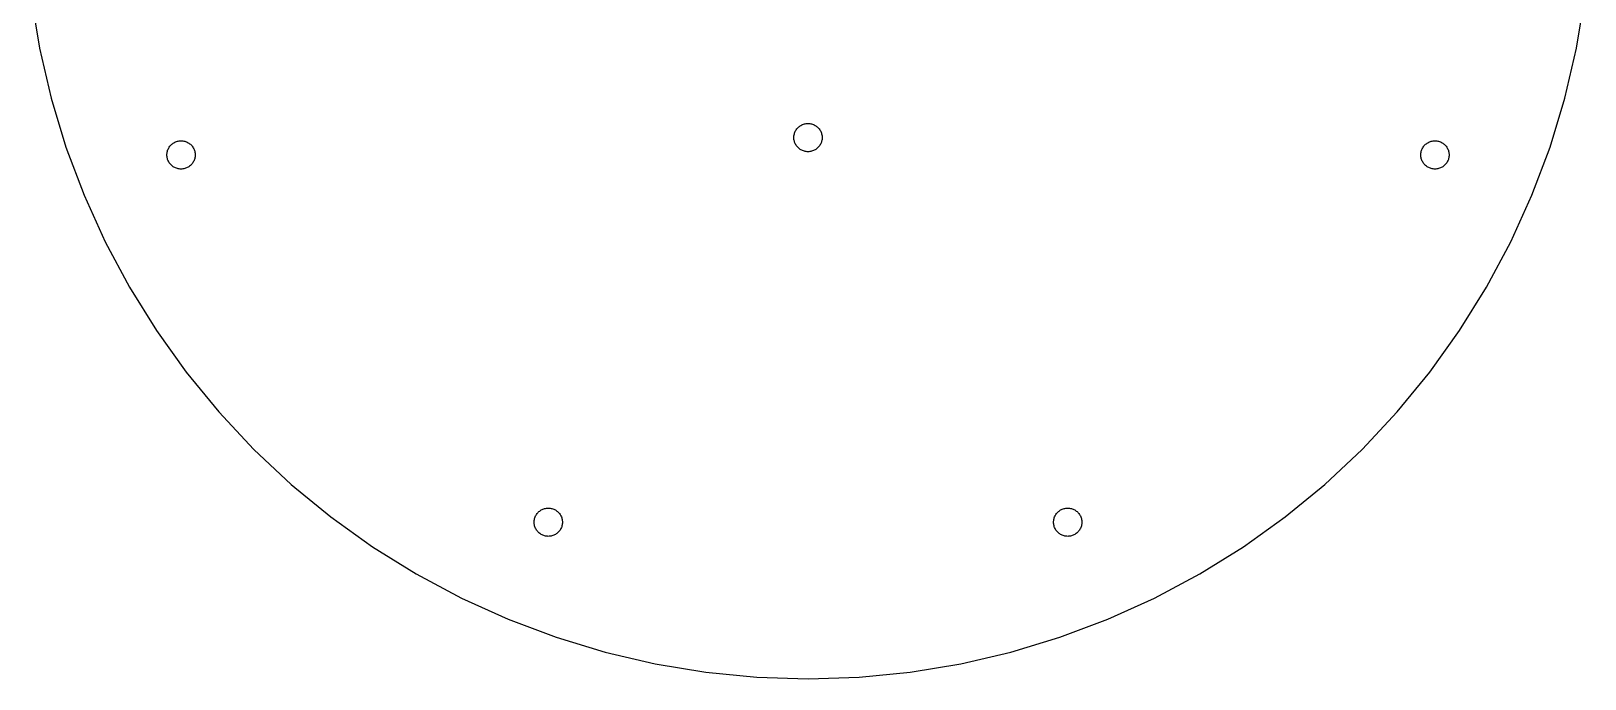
# Model space of a CAD drawing. Header units: metres. Extents: x -97 to 97, y -97 to 97.
# Drawn here: x -96.2 to 96.2, y -97 to -16.8 of the extents above; entities that cross this region are included whole.
import ezdxf

# ---------------------------------------------------------------- set-up
doc = ezdxf.new("R2010")
doc.units = ezdxf.units.M

msp = doc.modelspace()

# ---------------------------------------------------------------- linework, layer by layer
for p, q in [((-96.1702, -12.661), (-95.1362, -18.9238)), ((95.1362, -18.9238), (96.1702, -12.661)), ((-95.1362, -18.9238), (-93.6948, -25.1054)), ((93.6948, -25.1054), (95.1362, -18.9238)), ((-93.6948, -25.1054), (-91.8522, -31.1796)), ((91.8522, -31.1796), (93.6948, -25.1054)), ((-1.38837, -28.9347), (-1.31572, -28.8461)), ((-1.31572, -28.8461), (-1.23743, -28.7626)), ((-1.23743, -28.7626), (-1.15385, -28.6843)), ((-1.15385, -28.6843), (-1.06532, -28.6116)), ((-1.06532, -28.6116), (-0.972244, -28.5449)), ((-0.972244, -28.5449), (-0.875, -28.4845)), ((-0.875, -28.4845), (-0.774002, -28.4305)), ((-0.774002, -28.4305), (-0.669693, -28.3832)), ((-0.669693, -28.3832), (-0.562515, -28.3429)), ((-0.562515, -28.3429), (-0.452927, -28.3096)), ((-0.452927, -28.3096), (-0.3414, -28.2836)), ((-0.3414, -28.2836), (-0.228409, -28.265)), ((-0.228409, -28.265), (-0.114441, -28.2537)), ((-0.114441, -28.2537), (0, -28.25)), ((0, -28.25), (0.114441, -28.2537)), ((0.114441, -28.2537), (0.228409, -28.265)), ((0.228409, -28.265), (0.3414, -28.2836)), ((0.3414, -28.2836), (0.452927, -28.3096)), ((0.452927, -28.3096), (0.562515, -28.3429)), ((0.562515, -28.3429), (0.669693, -28.3832)), ((0.669693, -28.3832), (0.774002, -28.4305)), ((0.774002, -28.4305), (0.875, -28.4845)), ((0.875, -28.4845), (0.972244, -28.5449)), ((0.972244, -28.5449), (1.06532, -28.6116)), ((1.06532, -28.6116), (1.15385, -28.6843)), ((1.15385, -28.6843), (1.23743, -28.7626)), ((1.23743, -28.7626), (1.31572, -28.8461)), ((1.31572, -28.8461), (1.38837, -28.9347)), ((-78.7597, -30.8297), (-78.6712, -30.757)), ((-78.6712, -30.757), (-78.5781, -30.6903)), ((-78.5781, -30.6903), (-78.4809, -30.6299)), ((-78.4809, -30.6299), (-78.3799, -30.5759)), ((-78.3799, -30.5759), (-78.2756, -30.5286)), ((-78.2756, -30.5286), (-78.1684, -30.4883)), ((-78.1684, -30.4883), (-78.0588, -30.455)), ((-78.0588, -30.455), (-77.9473, -30.429)), ((-77.9473, -30.429), (-77.8343, -30.4104)), ((-77.8343, -30.4104), (-77.7203, -30.3992)), ((-77.7203, -30.3992), (-77.6059, -30.3954)), ((-77.6059, -30.3954), (-77.4914, -30.3992)), ((-77.4914, -30.3992), (-77.3775, -30.4104)), ((-77.3775, -30.4104), (-77.2645, -30.429)), ((-77.2645, -30.429), (-77.1529, -30.455)), ((-77.1529, -30.455), (-77.0434, -30.4883)), ((-77.0434, -30.4883), (-76.9362, -30.5286)), ((-76.9362, -30.5286), (-76.8319, -30.5759)), ((-76.8319, -30.5759), (-76.7309, -30.6299)), ((-76.7309, -30.6299), (-76.6336, -30.6903)), ((-76.6336, -30.6903), (-76.5405, -30.757)), ((-76.5405, -30.757), (-76.452, -30.8297)), ((-1.75, -30), (-1.74625, -29.8855)), ((-1.74625, -30.1144), (-1.75, -30)), ((-1.74625, -29.8855), (-1.73502, -29.7716)), ((-1.73502, -30.2284), (-1.74625, -30.1144)), ((-1.73502, -29.7716), (-1.71637, -29.6586)), ((-1.71637, -30.3414), (-1.73502, -30.2284)), ((-1.71637, -29.6586), (-1.69037, -29.5471)), ((-1.69037, -30.4529), (-1.71637, -30.3414)), ((-1.69037, -29.5471), (-1.65712, -29.4375)), ((-1.65712, -30.5625), (-1.69037, -30.4529)), ((-1.65712, -29.4375), (-1.61678, -29.3303)), ((-1.61678, -30.6697), (-1.65712, -30.5625)), ((-1.61678, -29.3303), (-1.56952, -29.226)), ((-1.56952, -30.774), (-1.61678, -30.6697)), ((-1.56952, -29.226), (-1.51553, -29.125)), ((-1.51553, -30.875), (-1.56952, -30.774)), ((-1.51553, -29.125), (-1.45506, -29.0277)), ((-1.45506, -29.0277), (-1.38837, -28.9347)), ((1.38837, -28.9347), (1.45506, -29.0277)), ((1.45506, -29.0277), (1.51553, -29.125)), ((1.51553, -29.125), (1.56952, -29.226)), ((1.56952, -30.774), (1.51553, -30.875)), ((1.56952, -29.226), (1.61678, -29.3303)), ((1.61678, -30.6697), (1.56952, -30.774)), ((1.61678, -29.3303), (1.65712, -29.4375)), ((1.65712, -30.5625), (1.61678, -30.6697)), ((1.65712, -29.4375), (1.69037, -29.5471)), ((1.69037, -30.4529), (1.65712, -30.5625)), ((1.69037, -29.5471), (1.71637, -29.6586)), ((1.71637, -30.3414), (1.69037, -30.4529)), ((1.71637, -29.6586), (1.73502, -29.7716)), ((1.73502, -30.2284), (1.71637, -30.3414)), ((1.73502, -29.7716), (1.74625, -29.8855)), ((1.74625, -30.1144), (1.73502, -30.2284)), ((1.74625, -29.8855), (1.75, -30)), ((1.75, -30), (1.74625, -30.1144)), ((76.452, -30.8297), (76.5405, -30.757)), ((76.5405, -30.757), (76.6336, -30.6903)), ((76.6336, -30.6903), (76.7309, -30.6299)), ((76.7309, -30.6299), (76.8319, -30.5759)), ((76.8319, -30.5759), (76.9362, -30.5286)), ((76.9362, -30.5286), (77.0434, -30.4883)), ((77.0434, -30.4883), (77.1529, -30.455)), ((77.1529, -30.455), (77.2645, -30.429)), ((77.2645, -30.429), (77.3775, -30.4104)), ((77.3775, -30.4104), (77.4914, -30.3992)), ((77.4914, -30.3992), (77.6059, -30.3954)), ((77.6059, -30.3954), (77.7203, -30.3992)), ((77.7203, -30.3992), (77.8343, -30.4104)), ((77.8343, -30.4104), (77.9473, -30.429)), ((77.9473, -30.429), (78.0588, -30.455)), ((78.0588, -30.455), (78.1684, -30.4883)), ((78.1684, -30.4883), (78.2756, -30.5286)), ((78.2756, -30.5286), (78.3799, -30.5759)), ((78.3799, -30.5759), (78.4809, -30.6299)), ((78.4809, -30.6299), (78.5781, -30.6903)), ((78.5781, -30.6903), (78.6712, -30.757)), ((78.6712, -30.757), (78.7597, -30.8297)), ((-91.8522, -31.1796), (-89.6163, -37.1203)), ((-79.3559, -32.1454), (-79.3521, -32.0309)), ((-79.3521, -32.2599), (-79.3559, -32.1454)), ((-79.3521, -32.0309), (-79.3409, -31.917)), ((-79.3409, -32.3738), (-79.3521, -32.2599)), ((-79.3409, -31.917), (-79.3223, -31.804)), ((-79.3223, -32.4868), (-79.3409, -32.3738)), ((-79.3223, -31.804), (-79.2962, -31.6925)), ((-79.2962, -32.5983), (-79.3223, -32.4868)), ((-79.2962, -31.6925), (-79.263, -31.5829)), ((-79.263, -32.7079), (-79.2962, -32.5983)), ((-79.263, -31.5829), (-79.2227, -31.4757)), ((-79.2227, -31.4757), (-79.1754, -31.3714)), ((-79.1754, -31.3714), (-79.1214, -31.2704)), ((-79.1214, -31.2704), (-79.0609, -31.1732)), ((-79.0609, -31.1732), (-78.9942, -31.0801)), ((-78.9942, -31.0801), (-78.9216, -30.9915)), ((-78.9216, -30.9915), (-78.8433, -30.908)), ((-78.8433, -30.908), (-78.7597, -30.8297)), ((-76.452, -30.8297), (-76.3684, -30.908)), ((-76.3684, -30.908), (-76.2901, -30.9915)), ((-76.2901, -30.9915), (-76.2175, -31.0801)), ((-76.2175, -31.0801), (-76.1508, -31.1732)), ((-76.1508, -31.1732), (-76.0903, -31.2704)), ((-76.0903, -31.2704), (-76.0363, -31.3714)), ((-76.0363, -31.3714), (-75.9891, -31.4757)), ((-75.9891, -31.4757), (-75.9487, -31.5829)), ((-75.9487, -31.5829), (-75.9155, -31.6925)), ((-75.9155, -32.5983), (-75.9487, -32.7079)), ((-75.9155, -31.6925), (-75.8895, -31.804)), ((-75.8895, -32.4868), (-75.9155, -32.5983)), ((-75.8895, -31.804), (-75.8708, -31.917)), ((-75.8708, -32.3738), (-75.8895, -32.4868)), ((-75.8708, -31.917), (-75.8596, -32.0309)), ((-75.8596, -32.2599), (-75.8708, -32.3738)), ((-75.8596, -32.0309), (-75.8559, -32.1454)), ((-75.8559, -32.1454), (-75.8596, -32.2599)), ((-1.45506, -30.9722), (-1.51553, -30.875)), ((-1.38837, -31.0653), (-1.45506, -30.9722)), ((-1.31572, -31.1539), (-1.38837, -31.0653)), ((-1.23743, -31.2374), (-1.31572, -31.1539)), ((-1.15385, -31.3157), (-1.23743, -31.2374)), ((-1.06532, -31.3884), (-1.15385, -31.3157)), ((-0.972244, -31.4551), (-1.06532, -31.3884)), ((-0.875, -31.5155), (-0.972244, -31.4551)), ((-0.774002, -31.5695), (-0.875, -31.5155)), ((-0.669693, -31.6168), (-0.774002, -31.5695)), ((-0.562515, -31.6571), (-0.669693, -31.6168)), ((-0.452927, -31.6904), (-0.562515, -31.6571)), ((-0.3414, -31.7164), (-0.452927, -31.6904)), ((-0.228409, -31.735), (-0.3414, -31.7164)), ((-0.114441, -31.7462), (-0.228409, -31.735)), ((0, -31.75), (-0.114441, -31.7462)), ((0.114441, -31.7462), (0, -31.75)), ((0.228409, -31.735), (0.114441, -31.7462)), ((0.3414, -31.7164), (0.228409, -31.735)), ((0.452927, -31.6904), (0.3414, -31.7164)), ((0.562515, -31.6571), (0.452927, -31.6904)), ((0.669693, -31.6168), (0.562515, -31.6571)), ((0.774002, -31.5695), (0.669693, -31.6168)), ((0.875, -31.5155), (0.774002, -31.5695)), ((0.972244, -31.4551), (0.875, -31.5155)), ((1.06532, -31.3884), (0.972244, -31.4551)), ((1.15385, -31.3157), (1.06532, -31.3884)), ((1.23743, -31.2374), (1.15385, -31.3157)), ((1.31572, -31.1539), (1.23743, -31.2374)), ((1.38837, -31.0653), (1.31572, -31.1539)), ((1.45506, -30.9722), (1.38837, -31.0653)), ((1.51553, -30.875), (1.45506, -30.9722)), ((75.8559, -32.1454), (75.8596, -32.0309)), ((75.8596, -32.2599), (75.8559, -32.1454)), ((75.8596, -32.0309), (75.8708, -31.917)), ((75.8708, -32.3738), (75.8596, -32.2599)), ((75.8708, -31.917), (75.8895, -31.804)), ((75.8895, -32.4868), (75.8708, -32.3738)), ((75.8895, -31.804), (75.9155, -31.6925)), ((75.9155, -32.5983), (75.8895, -32.4868)), ((75.9155, -31.6925), (75.9487, -31.5829)), ((75.9487, -32.7079), (75.9155, -32.5983)), ((75.9487, -31.5829), (75.9891, -31.4757)), ((75.9891, -31.4757), (76.0363, -31.3714)), ((76.0363, -31.3714), (76.0903, -31.2704)), ((76.0903, -31.2704), (76.1508, -31.1732)), ((76.1508, -31.1732), (76.2175, -31.0801)), ((76.2175, -31.0801), (76.2901, -30.9915)), ((76.2901, -30.9915), (76.3684, -30.908)), ((76.3684, -30.908), (76.452, -30.8297)), ((78.7597, -30.8297), (78.8433, -30.908)), ((78.8433, -30.908), (78.9216, -30.9915)), ((78.9216, -30.9915), (78.9942, -31.0801)), ((78.9942, -31.0801), (79.0609, -31.1732)), ((79.0609, -31.1732), (79.1214, -31.2704)), ((79.1214, -31.2704), (79.1754, -31.3714)), ((79.1754, -31.3714), (79.2227, -31.4757)), ((79.2227, -31.4757), (79.263, -31.5829)), ((79.263, -31.5829), (79.2962, -31.6925)), ((79.2962, -32.5983), (79.263, -32.7079)), ((79.2962, -31.6925), (79.3223, -31.804)), ((79.3223, -32.4868), (79.2962, -32.5983)), ((79.3223, -31.804), (79.3409, -31.917)), ((79.3409, -32.3738), (79.3223, -32.4868)), ((79.3409, -31.917), (79.3521, -32.0309)), ((79.3521, -32.2599), (79.3409, -32.3738)), ((79.3521, -32.0309), (79.3559, -32.1454)), ((79.3559, -32.1454), (79.3521, -32.2599)), ((89.6163, -37.1203), (91.8522, -31.1796)), ((-79.2227, -32.8151), (-79.263, -32.7079)), ((-79.1754, -32.9194), (-79.2227, -32.8151)), ((-79.1214, -33.0204), (-79.1754, -32.9194)), ((-79.0609, -33.1176), (-79.1214, -33.0204)), ((-78.9942, -33.2107), (-79.0609, -33.1176)), ((-78.9216, -33.2993), (-78.9942, -33.2107)), ((-78.8433, -33.3828), (-78.9216, -33.2993)), ((-78.7597, -33.4611), (-78.8433, -33.3828)), ((-78.6712, -33.5338), (-78.7597, -33.4611)), ((-78.5781, -33.6005), (-78.6712, -33.5338)), ((-78.4809, -33.6609), (-78.5781, -33.6005)), ((-78.3799, -33.7149), (-78.4809, -33.6609)), ((-78.2756, -33.7622), (-78.3799, -33.7149)), ((-78.1684, -33.8025), (-78.2756, -33.7622)), ((-78.0588, -33.8358), (-78.1684, -33.8025)), ((-77.9473, -33.8618), (-78.0588, -33.8358)), ((-77.8343, -33.8804), (-77.9473, -33.8618)), ((-77.7203, -33.8916), (-77.8343, -33.8804)), ((-77.6059, -33.8954), (-77.7203, -33.8916)), ((-77.4914, -33.8916), (-77.6059, -33.8954)), ((-77.3775, -33.8804), (-77.4914, -33.8916)), ((-77.2645, -33.8618), (-77.3775, -33.8804)), ((-77.1529, -33.8358), (-77.2645, -33.8618)), ((-77.0434, -33.8025), (-77.1529, -33.8358)), ((-76.9362, -33.7622), (-77.0434, -33.8025)), ((-76.8319, -33.7149), (-76.9362, -33.7622)), ((-76.7309, -33.6609), (-76.8319, -33.7149)), ((-76.6336, -33.6005), (-76.7309, -33.6609)), ((-76.5405, -33.5338), (-76.6336, -33.6005)), ((-76.452, -33.4611), (-76.5405, -33.5338)), ((-76.3684, -33.3828), (-76.452, -33.4611)), ((-76.2901, -33.2993), (-76.3684, -33.3828)), ((-76.2175, -33.2107), (-76.2901, -33.2993)), ((-76.1508, -33.1176), (-76.2175, -33.2107)), ((-76.0903, -33.0204), (-76.1508, -33.1176)), ((-76.0363, -32.9194), (-76.0903, -33.0204)), ((-75.9891, -32.8151), (-76.0363, -32.9194)), ((-75.9487, -32.7079), (-75.9891, -32.8151)), ((75.9891, -32.8151), (75.9487, -32.7079)), ((76.0363, -32.9194), (75.9891, -32.8151)), ((76.0903, -33.0204), (76.0363, -32.9194)), ((76.1508, -33.1176), (76.0903, -33.0204)), ((76.2175, -33.2107), (76.1508, -33.1176)), ((76.2901, -33.2993), (76.2175, -33.2107)), ((76.3684, -33.3828), (76.2901, -33.2993)), ((76.452, -33.4611), (76.3684, -33.3828)), ((76.5405, -33.5338), (76.452, -33.4611)), ((76.6336, -33.6005), (76.5405, -33.5338)), ((76.7309, -33.6609), (76.6336, -33.6005)), ((76.8319, -33.7149), (76.7309, -33.6609)), ((76.9362, -33.7622), (76.8319, -33.7149)), ((77.0434, -33.8025), (76.9362, -33.7622)), ((77.1529, -33.8358), (77.0434, -33.8025)), ((77.2645, -33.8618), (77.1529, -33.8358)), ((77.3775, -33.8804), (77.2645, -33.8618)), ((77.4914, -33.8916), (77.3775, -33.8804)), ((77.6059, -33.8954), (77.4914, -33.8916)), ((77.7203, -33.8916), (77.6059, -33.8954)), ((77.8343, -33.8804), (77.7203, -33.8916)), ((77.9473, -33.8618), (77.8343, -33.8804)), ((78.0588, -33.8358), (77.9473, -33.8618)), ((78.1684, -33.8025), (78.0588, -33.8358)), ((78.2756, -33.7622), (78.1684, -33.8025)), ((78.3799, -33.7149), (78.2756, -33.7622)), ((78.4809, -33.6609), (78.3799, -33.7149)), ((78.5781, -33.6005), (78.4809, -33.6609)), ((78.6712, -33.5338), (78.5781, -33.6005)), ((78.7597, -33.4611), (78.6712, -33.5338)), ((78.8433, -33.3828), (78.7597, -33.4611)), ((78.9216, -33.2993), (78.8433, -33.3828)), ((78.9942, -33.2107), (78.9216, -33.2993)), ((79.0609, -33.1176), (78.9942, -33.2107)), ((79.1214, -33.0204), (79.0609, -33.1176)), ((79.1754, -32.9194), (79.1214, -33.0204)), ((79.2227, -32.8151), (79.1754, -32.9194)), ((79.263, -32.7079), (79.2227, -32.8151)), ((-89.6163, -37.1203), (-86.9966, -42.902)), ((86.9966, -42.902), (89.6163, -37.1203)), ((-86.9966, -42.902), (-84.0045, -48.5)), ((84.0045, -48.5), (86.9966, -42.902)), ((-84.0045, -48.5), (-80.6525, -53.8903)), ((80.6525, -53.8903), (84.0045, -48.5)), ((-80.6525, -53.8903), (-76.9553, -59.0499)), ((76.9553, -59.0499), (80.6525, -53.8903)), ((-76.9553, -59.0499), (-72.9285, -63.9565)), ((72.9285, -63.9565), (76.9553, -59.0499)), ((-72.9285, -63.9565), (-68.5894, -68.5894)), ((68.5894, -68.5894), (72.9285, -63.9565)), ((-68.5894, -68.5894), (-63.9565, -72.9285)), ((63.9565, -72.9285), (68.5894, -68.5894)), ((-63.9565, -72.9285), (-59.0499, -76.9553)), ((59.0499, -76.9553), (63.9565, -72.9285)), ((-33.7622, -76.9362), (-33.7149, -76.8319)), ((-33.7149, -76.8319), (-33.6609, -76.7309)), ((-33.6609, -76.7309), (-33.6005, -76.6336)), ((-33.6005, -76.6336), (-33.5338, -76.5405)), ((-33.5338, -76.5405), (-33.4611, -76.452)), ((-33.4611, -76.452), (-33.3828, -76.3684)), ((-33.3828, -76.3684), (-33.2993, -76.2901)), ((-33.2993, -76.2901), (-33.2107, -76.2175)), ((-33.2107, -76.2175), (-33.1176, -76.1508)), ((-33.1176, -76.1508), (-33.0204, -76.0903)), ((-33.0204, -76.0903), (-32.9194, -76.0363)), ((-32.9194, -76.0363), (-32.8151, -75.9891)), ((-32.8151, -75.9891), (-32.7079, -75.9487)), ((-32.7079, -75.9487), (-32.5983, -75.9155)), ((-32.5983, -75.9155), (-32.4868, -75.8895)), ((-32.4868, -75.8895), (-32.3738, -75.8708)), ((-32.3738, -75.8708), (-32.2599, -75.8596)), ((-32.2599, -75.8596), (-32.1454, -75.8559)), ((-32.1454, -75.8559), (-32.0309, -75.8596)), ((-32.0309, -75.8596), (-31.917, -75.8708)), ((-31.917, -75.8708), (-31.804, -75.8895)), ((-31.804, -75.8895), (-31.6925, -75.9155)), ((-31.6925, -75.9155), (-31.5829, -75.9487)), ((-31.5829, -75.9487), (-31.4757, -75.9891)), ((-31.4757, -75.9891), (-31.3714, -76.0363)), ((-31.3714, -76.0363), (-31.2704, -76.0903)), ((-31.2704, -76.0903), (-31.1732, -76.1508)), ((-31.1732, -76.1508), (-31.0801, -76.2175)), ((-31.0801, -76.2175), (-30.9915, -76.2901)), ((-30.9915, -76.2901), (-30.908, -76.3684)), ((-30.908, -76.3684), (-30.8297, -76.452)), ((-30.8297, -76.452), (-30.757, -76.5405)), ((-30.757, -76.5405), (-30.6903, -76.6336)), ((-30.6903, -76.6336), (-30.6299, -76.7309)), ((-30.6299, -76.7309), (-30.5759, -76.8319)), ((-30.5759, -76.8319), (-30.5286, -76.9362)), ((30.5286, -76.9362), (30.5759, -76.8319)), ((30.5759, -76.8319), (30.6299, -76.7309)), ((30.6299, -76.7309), (30.6903, -76.6336)), ((30.6903, -76.6336), (30.757, -76.5405)), ((30.757, -76.5405), (30.8297, -76.452)), ((30.8297, -76.452), (30.908, -76.3684)), ((30.908, -76.3684), (30.9915, -76.2901)), ((30.9915, -76.2901), (31.0801, -76.2175)), ((31.0801, -76.2175), (31.1732, -76.1508)), ((31.1732, -76.1508), (31.2704, -76.0903)), ((31.2704, -76.0903), (31.3714, -76.0363)), ((31.3714, -76.0363), (31.4757, -75.9891)), ((31.4757, -75.9891), (31.5829, -75.9487)), ((31.5829, -75.9487), (31.6925, -75.9155)), ((31.6925, -75.9155), (31.804, -75.8895)), ((31.804, -75.8895), (31.917, -75.8708)), ((31.917, -75.8708), (32.0309, -75.8596)), ((32.0309, -75.8596), (32.1454, -75.8559)), ((32.1454, -75.8559), (32.2599, -75.8596)), ((32.2599, -75.8596), (32.3738, -75.8708)), ((32.3738, -75.8708), (32.4868, -75.8895)), ((32.4868, -75.8895), (32.5983, -75.9155)), ((32.5983, -75.9155), (32.7079, -75.9487)), ((32.7079, -75.9487), (32.8151, -75.9891)), ((32.8151, -75.9891), (32.9194, -76.0363)), ((32.9194, -76.0363), (33.0204, -76.0903)), ((33.0204, -76.0903), (33.1176, -76.1508)), ((33.1176, -76.1508), (33.2107, -76.2175)), ((33.2107, -76.2175), (33.2993, -76.2901)), ((33.2993, -76.2901), (33.3828, -76.3684)), ((33.3828, -76.3684), (33.4611, -76.452)), ((33.4611, -76.452), (33.5338, -76.5405)), ((33.5338, -76.5405), (33.6005, -76.6336)), ((33.6005, -76.6336), (33.6609, -76.7309)), ((33.6609, -76.7309), (33.7149, -76.8319)), ((33.7149, -76.8319), (33.7622, -76.9362)), ((-59.0499, -76.9553), (-53.8903, -80.6525)), ((-33.8954, -77.6059), (-33.8916, -77.4914)), ((-33.8916, -77.7203), (-33.8954, -77.6059)), ((-33.8916, -77.4914), (-33.8804, -77.3775)), ((-33.8804, -77.8343), (-33.8916, -77.7203)), ((-33.8804, -77.3775), (-33.8618, -77.2645)), ((-33.8618, -77.9473), (-33.8804, -77.8343)), ((-33.8618, -77.2645), (-33.8358, -77.1529)), ((-33.8358, -78.0588), (-33.8618, -77.9473)), ((-33.8358, -77.1529), (-33.8025, -77.0434)), ((-33.8025, -78.1684), (-33.8358, -78.0588)), ((-33.8025, -77.0434), (-33.7622, -76.9362)), ((-33.7622, -78.2756), (-33.8025, -78.1684)), ((-33.7149, -78.3799), (-33.7622, -78.2756)), ((-33.6609, -78.4809), (-33.7149, -78.3799)), ((-33.6005, -78.5781), (-33.6609, -78.4809)), ((-33.5338, -78.6712), (-33.6005, -78.5781)), ((-33.4611, -78.7597), (-33.5338, -78.6712)), ((-33.3828, -78.8433), (-33.4611, -78.7597)), ((-33.2993, -78.9216), (-33.3828, -78.8433)), ((-30.908, -78.8433), (-30.9915, -78.9216)), ((-30.8297, -78.7597), (-30.908, -78.8433)), ((-30.757, -78.6712), (-30.8297, -78.7597)), ((-30.6903, -78.5781), (-30.757, -78.6712)), ((-30.6299, -78.4809), (-30.6903, -78.5781)), ((-30.5759, -78.3799), (-30.6299, -78.4809)), ((-30.5286, -78.2756), (-30.5759, -78.3799)), ((-30.5286, -76.9362), (-30.4883, -77.0434)), ((-30.4883, -78.1684), (-30.5286, -78.2756)), ((-30.4883, -77.0434), (-30.455, -77.1529)), ((-30.455, -78.0588), (-30.4883, -78.1684)), ((-30.455, -77.1529), (-30.429, -77.2645)), ((-30.429, -77.9473), (-30.455, -78.0588)), ((-30.429, -77.2645), (-30.4104, -77.3775)), ((-30.4104, -77.8343), (-30.429, -77.9473)), ((-30.4104, -77.3775), (-30.3992, -77.4914)), ((-30.3992, -77.7203), (-30.4104, -77.8343)), ((-30.3992, -77.4914), (-30.3954, -77.6059)), ((-30.3954, -77.6059), (-30.3992, -77.7203)), ((30.3954, -77.6059), (30.3992, -77.4914)), ((30.3992, -77.7203), (30.3954, -77.6059)), ((30.3992, -77.4914), (30.4104, -77.3775)), ((30.4104, -77.8343), (30.3992, -77.7203)), ((30.4104, -77.3775), (30.429, -77.2645)), ((30.429, -77.9473), (30.4104, -77.8343)), ((30.429, -77.2645), (30.455, -77.1529)), ((30.455, -78.0588), (30.429, -77.9473)), ((30.455, -77.1529), (30.4883, -77.0434)), ((30.4883, -78.1684), (30.455, -78.0588)), ((30.4883, -77.0434), (30.5286, -76.9362)), ((30.5286, -78.2756), (30.4883, -78.1684)), ((30.5759, -78.3799), (30.5286, -78.2756)), ((30.6299, -78.4809), (30.5759, -78.3799)), ((30.6903, -78.5781), (30.6299, -78.4809)), ((30.757, -78.6712), (30.6903, -78.5781)), ((30.8297, -78.7597), (30.757, -78.6712)), ((30.908, -78.8433), (30.8297, -78.7597)), ((30.9915, -78.9216), (30.908, -78.8433)), ((33.3828, -78.8433), (33.2993, -78.9216)), ((33.4611, -78.7597), (33.3828, -78.8433)), ((33.5338, -78.6712), (33.4611, -78.7597)), ((33.6005, -78.5781), (33.5338, -78.6712)), ((33.6609, -78.4809), (33.6005, -78.5781)), ((33.7149, -78.3799), (33.6609, -78.4809)), ((33.7622, -78.2756), (33.7149, -78.3799)), ((33.7622, -76.9362), (33.8025, -77.0434)), ((33.8025, -78.1684), (33.7622, -78.2756)), ((33.8025, -77.0434), (33.8358, -77.1529)), ((33.8358, -78.0588), (33.8025, -78.1684)), ((33.8358, -77.1529), (33.8618, -77.2645)), ((33.8618, -77.9473), (33.8358, -78.0588)), ((33.8618, -77.2645), (33.8804, -77.3775)), ((33.8804, -77.8343), (33.8618, -77.9473)), ((33.8804, -77.3775), (33.8916, -77.4914)), ((33.8916, -77.7203), (33.8804, -77.8343)), ((33.8916, -77.4914), (33.8954, -77.6059)), ((33.8954, -77.6059), (33.8916, -77.7203)), ((53.8903, -80.6525), (59.0499, -76.9553)), ((-53.8903, -80.6525), (-48.5, -84.0045)), ((-33.2107, -78.9942), (-33.2993, -78.9216)), ((-33.1176, -79.0609), (-33.2107, -78.9942)), ((-33.0204, -79.1214), (-33.1176, -79.0609)), ((-32.9194, -79.1754), (-33.0204, -79.1214)), ((-32.8151, -79.2227), (-32.9194, -79.1754)), ((-32.7079, -79.263), (-32.8151, -79.2227)), ((-32.5983, -79.2962), (-32.7079, -79.263)), ((-32.4868, -79.3223), (-32.5983, -79.2962)), ((-32.3738, -79.3409), (-32.4868, -79.3223)), ((-32.2599, -79.3521), (-32.3738, -79.3409)), ((-32.1454, -79.3559), (-32.2599, -79.3521)), ((-32.0309, -79.3521), (-32.1454, -79.3559)), ((-31.917, -79.3409), (-32.0309, -79.3521)), ((-31.804, -79.3223), (-31.917, -79.3409)), ((-31.6925, -79.2962), (-31.804, -79.3223)), ((-31.5829, -79.263), (-31.6925, -79.2962)), ((-31.4757, -79.2227), (-31.5829, -79.263)), ((-31.3714, -79.1754), (-31.4757, -79.2227)), ((-31.2704, -79.1214), (-31.3714, -79.1754)), ((-31.1732, -79.0609), (-31.2704, -79.1214)), ((-31.0801, -78.9942), (-31.1732, -79.0609)), ((-30.9915, -78.9216), (-31.0801, -78.9942)), ((31.0801, -78.9942), (30.9915, -78.9216)), ((31.1732, -79.0609), (31.0801, -78.9942)), ((31.2704, -79.1214), (31.1732, -79.0609)), ((31.3714, -79.1754), (31.2704, -79.1214)), ((31.4757, -79.2227), (31.3714, -79.1754)), ((31.5829, -79.263), (31.4757, -79.2227)), ((31.6925, -79.2962), (31.5829, -79.263)), ((31.804, -79.3223), (31.6925, -79.2962)), ((31.917, -79.3409), (31.804, -79.3223)), ((32.0309, -79.3521), (31.917, -79.3409)), ((32.1454, -79.3559), (32.0309, -79.3521)), ((32.2599, -79.3521), (32.1454, -79.3559)), ((32.3738, -79.3409), (32.2599, -79.3521)), ((32.4868, -79.3223), (32.3738, -79.3409)), ((32.5983, -79.2962), (32.4868, -79.3223)), ((32.7079, -79.263), (32.5983, -79.2962)), ((32.8151, -79.2227), (32.7079, -79.263)), ((32.9194, -79.1754), (32.8151, -79.2227)), ((33.0204, -79.1214), (32.9194, -79.1754)), ((33.1176, -79.0609), (33.0204, -79.1214)), ((33.2107, -78.9942), (33.1176, -79.0609)), ((33.2993, -78.9216), (33.2107, -78.9942)), ((48.5, -84.0045), (53.8903, -80.6525)), ((-48.5, -84.0045), (-42.902, -86.9966)), ((42.902, -86.9966), (48.5, -84.0045)), ((-42.902, -86.9966), (-37.1203, -89.6163)), ((37.1203, -89.6163), (42.902, -86.9966)), ((-37.1203, -89.6163), (-31.1796, -91.8522)), ((31.1796, -91.8522), (37.1203, -89.6163)), ((-31.1796, -91.8522), (-25.1054, -93.6948)), ((25.1054, -93.6948), (31.1796, -91.8522)), ((-25.1054, -93.6948), (-18.9238, -95.1362)), ((18.9238, -95.1362), (25.1054, -93.6948)), ((-18.9238, -95.1362), (-12.661, -96.1702)), ((-12.661, -96.1702), (-6.3441, -96.7923)), ((6.3441, -96.7923), (12.661, -96.1702)), ((12.661, -96.1702), (18.9238, -95.1362)), ((-6.3441, -96.7923), (0, -97)), ((0, -97), (6.3441, -96.7923))]:
    msp.add_line(p, q)

doc.saveas('drawing.dxf')
